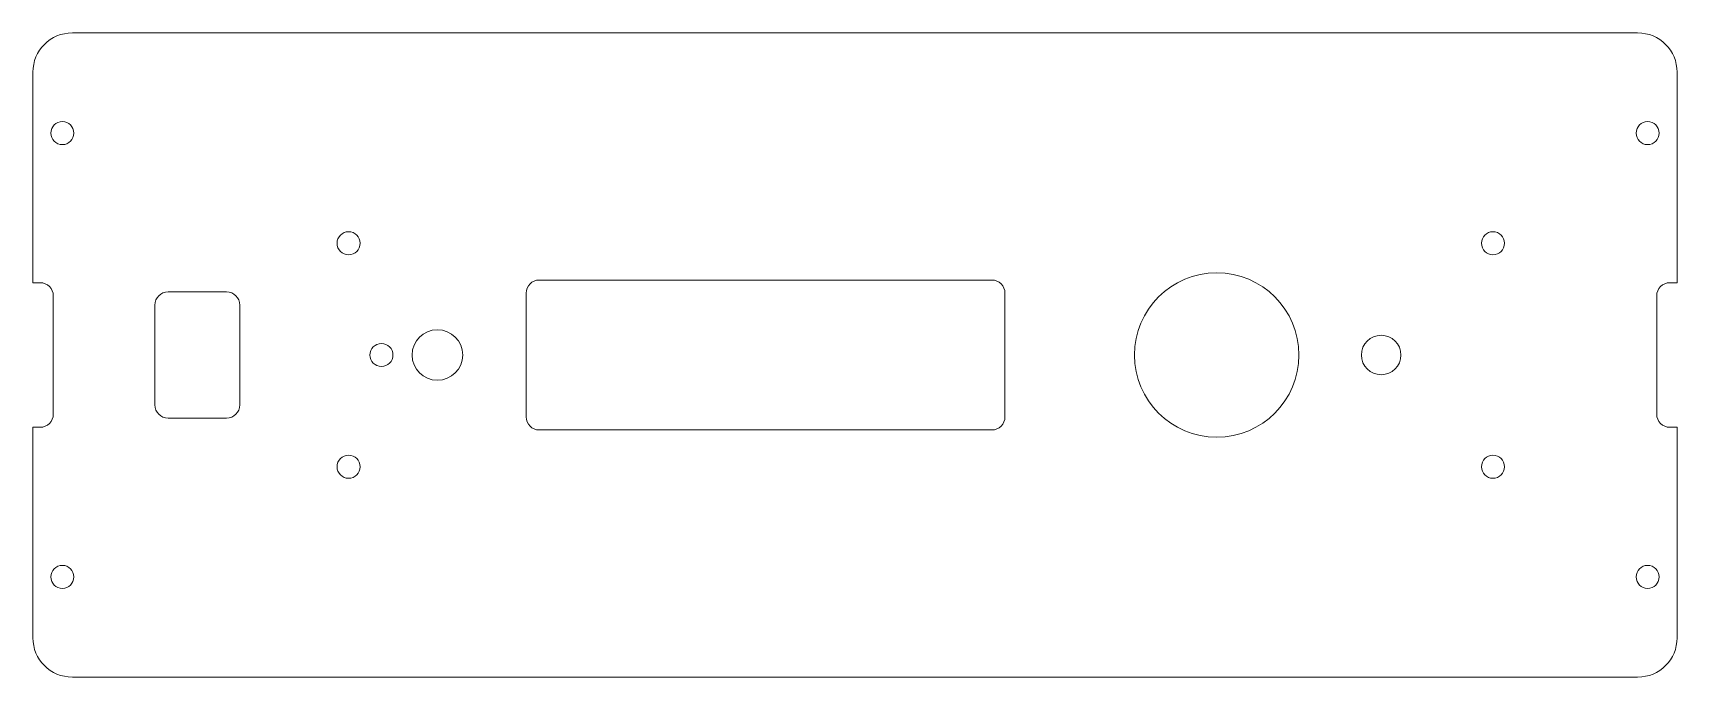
# Model space of a CAD drawing. Header units: millimetres. Extents: x -125 to 125, y -49 to 49.
import ezdxf

# ---------------------------------------------------------------- set-up
doc = ezdxf.new("R2010")
doc.units = ezdxf.units.MM

msp = doc.modelspace()

# ---------------------------------------------------------------- linework, layer by layer
at = {"color": 7, "linetype": 'Continuous', "lineweight": 15}
for p, q in [((-119, 49), (119, 49)), ((-125, 11), (-125, 43)), ((125, 11), (125, 43)), ((-123.9, 11), (-125, 11)), ((20.8, 11.4), (-48, 11.4)), ((125, 11), (123.9, 11)), ((-121.9, -9), (-121.9, 9)), ((-106.45, 7.6), (-106.45, -7.6)), ((-95.55, 9.6), (-104.45, 9.6)), ((-93.55, -7.6), (-93.55, 7.6)), ((-50, 9.4), (-50, -9.4)), ((22.8, -9.4), (22.8, 9.4)), ((121.9, 9), (121.9, -9)), ((-104.45, -9.6), (-95.55, -9.6)), ((-125, -11), (-123.9, -11)), ((-125, -43), (-125, -11)), ((-48, -11.4), (20.8, -11.4)), ((123.9, -11), (125, -11)), ((125, -43), (125, -11)), ((-119, -49), (119, -49))]:
    msp.add_line(p, q, dxfattribs=at)
for centre, radius in [((-120.52, 33.75), 1.75), ((120.52, 33.75), 1.75), ((-77, 17), 1.75), ((97, 17), 1.75), ((55, 0), 12.5), ((-63.5, 0), 3.85), ((80, 0), 3), ((-72, 0), 1.75), ((-77, -17), 1.75), ((97, -17), 1.75), ((-120.52, -33.75), 1.75), ((120.52, -33.75), 1.75)]:
    msp.add_circle(centre, radius, dxfattribs=at)
for centre, radius, start, end in [((-119, 43), 6, 90, 180), ((119, 43), 6, 0, 90), ((-123.9, 9), 2, 0, 90), ((-48, 9.4), 2, 90, 180), ((20.8, 9.4), 2, 0, 90), ((123.9, 9), 2, 90, 180), ((-104.45, 7.6), 2, 90, 180), ((-95.55, 7.6), 2, 0, 90), ((-123.9, -9), 2, 270, 0), ((-104.45, -7.6), 2, 180, 270), ((-95.55, -7.6), 2, 270, 0), ((-48, -9.4), 2, 180, 270), ((20.8, -9.4), 2, 270, 0), ((123.9, -9), 2, 180, 270), ((-119, -43), 6, 180, 270), ((119, -43), 6, 270, 0)]:
    msp.add_arc(centre, radius, start, end, dxfattribs=at)

doc.saveas('drawing.dxf')
